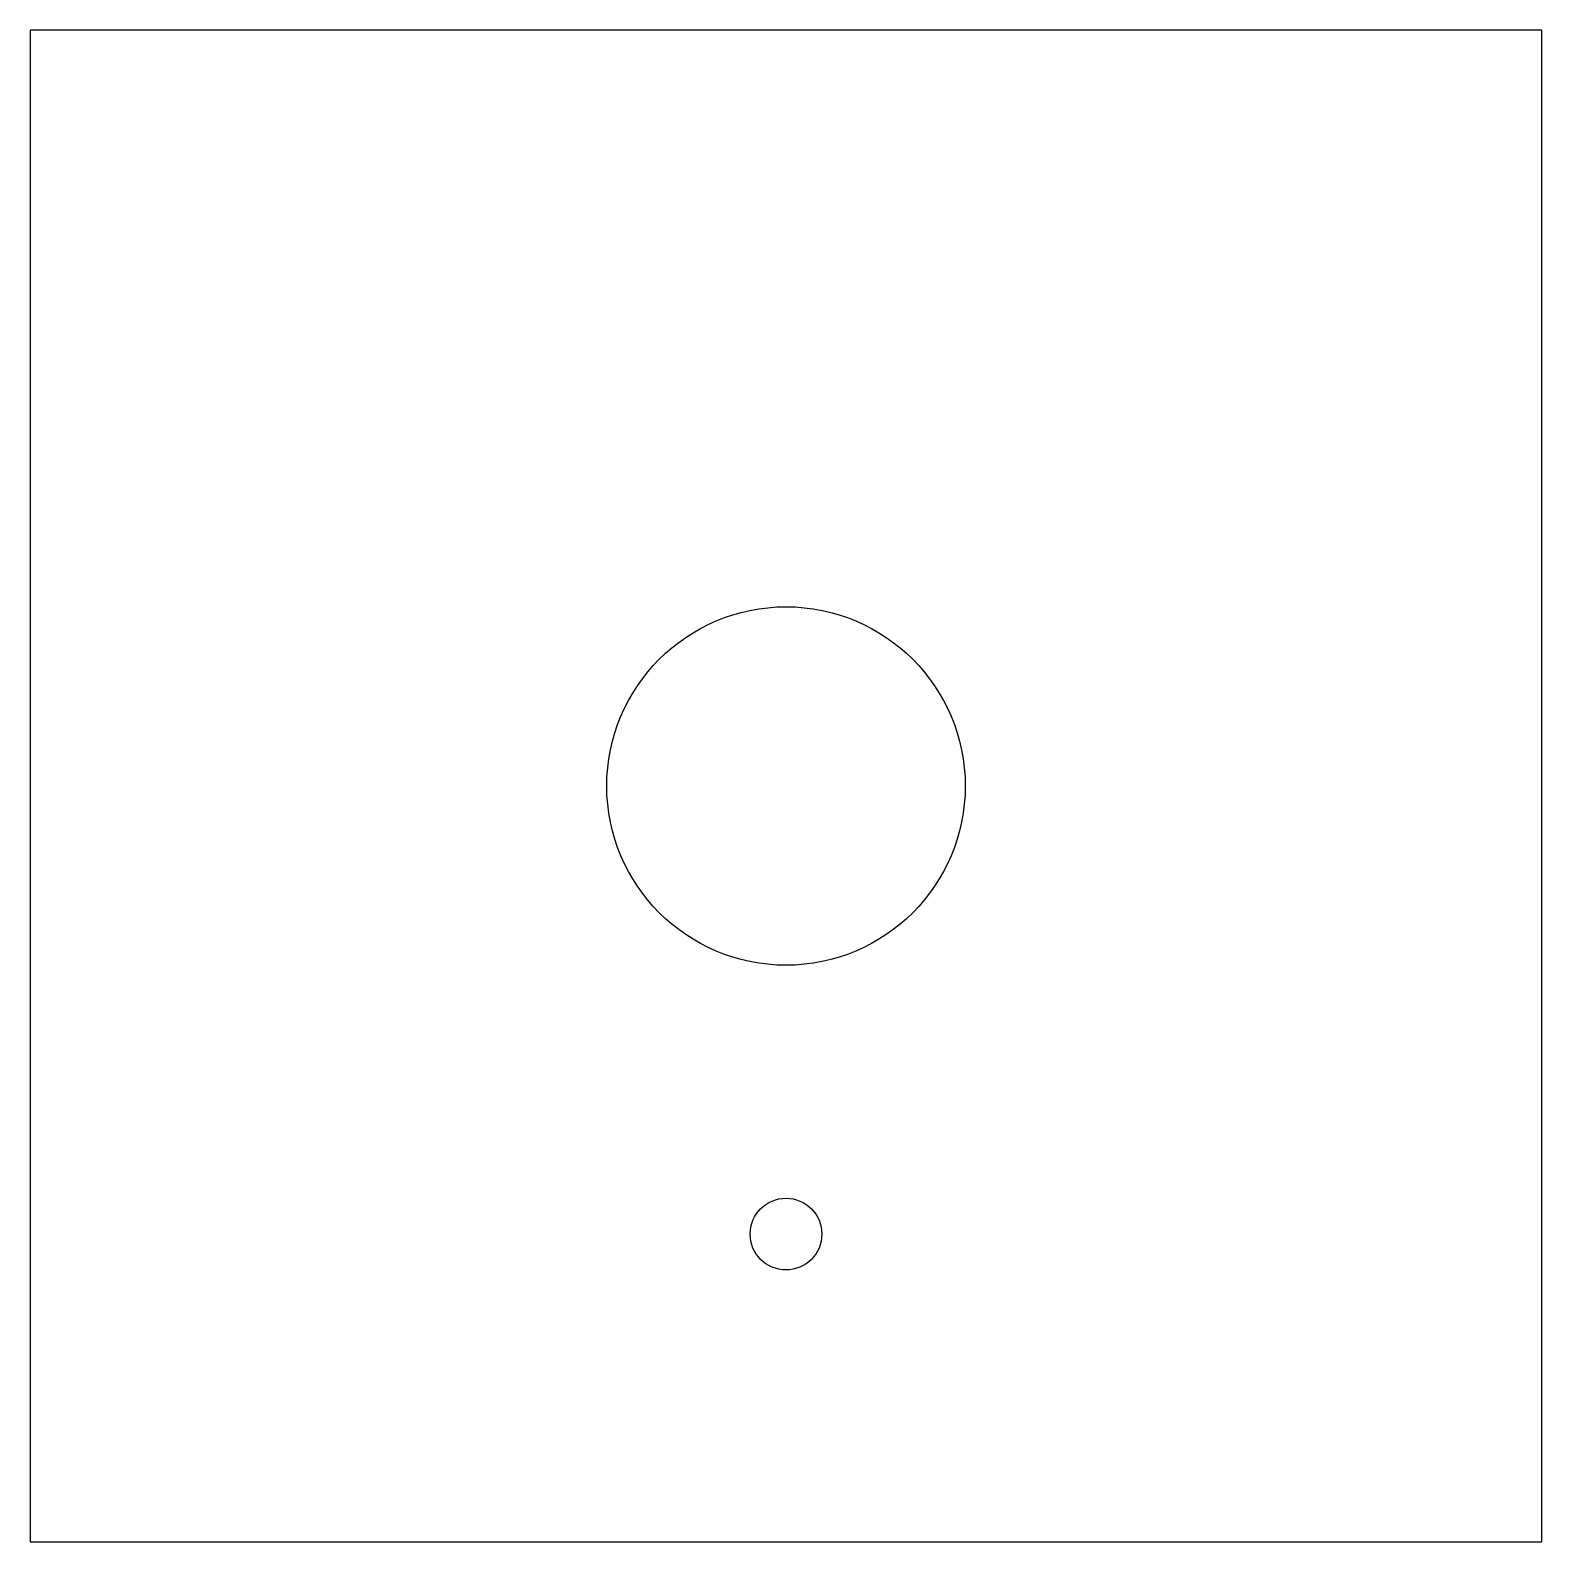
# Model space of a CAD drawing. Header units: millimetres. Extents: x -126 to 126, y -126 to 126.
import ezdxf

# ---------------------------------------------------------------- set-up
doc = ezdxf.new("R2010")
doc.units = ezdxf.units.MM

msp = doc.modelspace()

# ---------------------------------------------------------------- linework, layer by layer
at = {"color": 7, "linetype": 'Continuous', "lineweight": 25}
for p, q in [((-126.5, 126.5), (-126.5, -126.5)), ((126.5, 126.5), (-126.5, 126.5)), ((126.5, -126.5), (126.5, 126.5)), ((-126.5, -126.5), (126.5, -126.5))]:
    msp.add_line(p, q, dxfattribs=at)
for centre, radius in [((0, 0), 30), ((0, -75), 6)]:
    msp.add_circle(centre, radius, dxfattribs=at)

doc.saveas('drawing.dxf')
